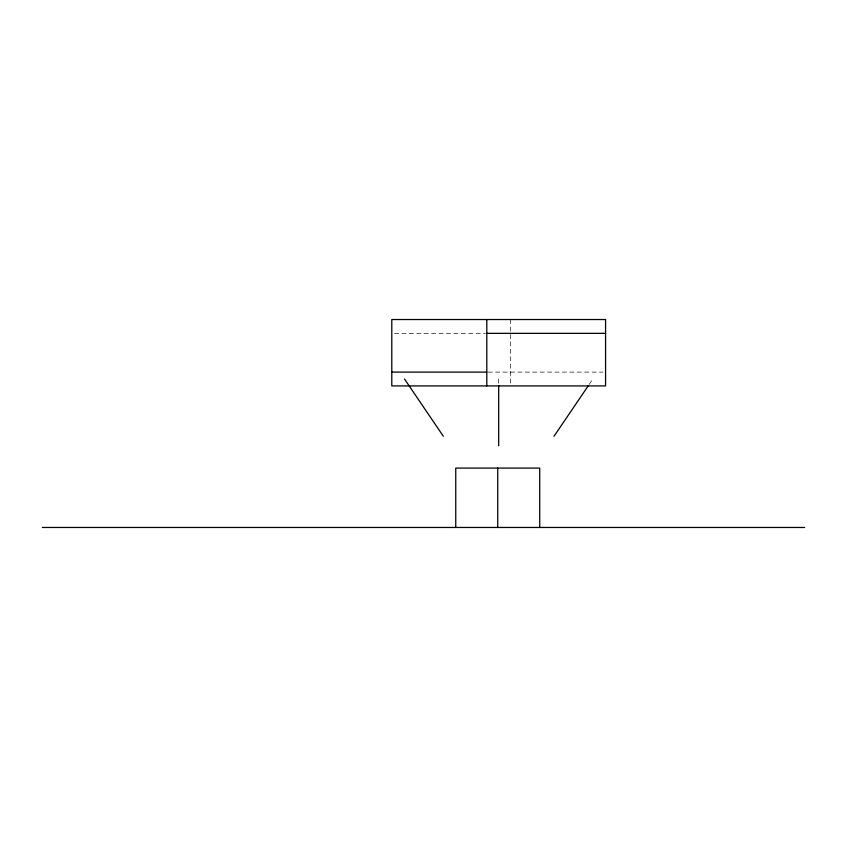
<?xml version="1.0" encoding="UTF-8"?>
<svg xmlns="http://www.w3.org/2000/svg" width="847" height="847" viewBox="0 0 847 847"><rect width="100%" height="100%" fill="white"/><g stroke="black" fill="none" stroke-linecap="round" stroke-linejoin="round"><path stroke-width="0.64" stroke-dasharray="4.24 3.18" d="M589.194 384.411L592.858 379.011M394.427 333.337L485.479 333.337M488.126 372.108L602.926 372.108M510.55 319.531L510.55 385.914M498.682 379.011L498.682 384.252"/><path stroke-width="1.27" d="M554.023 436.247L588.464 385.491M486.803 333.337L605.573 333.337M391.79 372.108L486.803 372.108M42.35 527.469L804.65 527.469M404.495 379.011L443.341 436.247M539.73 527.469L539.73 468.084L455.75 468.084L455.75 527.469M498.682 385.554L498.682 445.787M497.74 468.084L497.74 527.469M486.803 319.531L486.803 385.914M605.573 319.531L391.79 319.531L391.79 385.914L605.573 385.914L605.573 319.531"/></g></svg>
